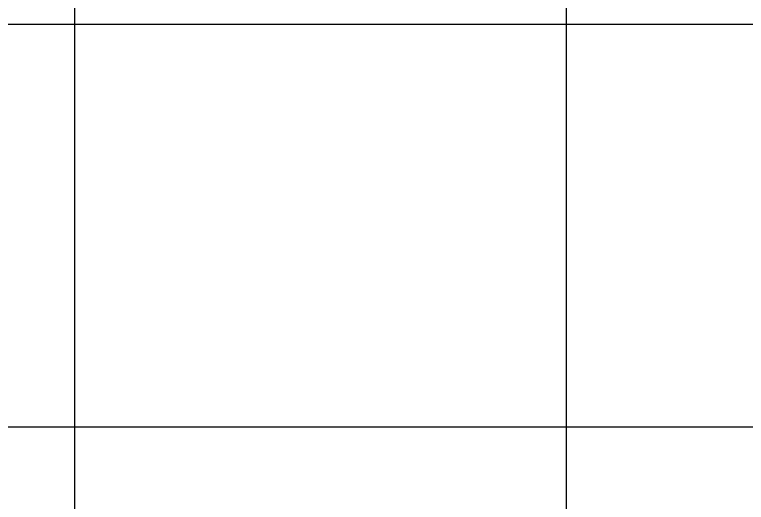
# Model space of a CAD drawing. Header units: millimetres. Extents: x 2198.5 to 2287.8, y 1208.8 to 1298.1.
# Drawn here: x 2238.37 to 2243.37, y 1291.24 to 1294.58 of the extents above; entities that cross this region are included whole.
import ezdxf

# ---------------------------------------------------------------- set-up
doc = ezdxf.new("R2010")
doc.units = ezdxf.units.MM
doc.layers.add('2', color=7, linetype='Continuous')

msp = doc.modelspace()

# ---------------------------------------------------------------- linework, layer by layer
at = {"layer": '2', "color": 4}
for p, q in [((2238.7827, 1267.7813), (2238.7827, 1297.8532)), ((2238.7827, 1267.7813), (2238.7827, 1297.8532)), ((2242.1427, 1267.7813), (2242.1427, 1297.8532)), ((2242.1427, 1267.7813), (2242.1427, 1297.8532)), ((2235.4227, 1294.5119), (2238.7827, 1294.5119)), ((2238.7827, 1294.5119), (2242.1427, 1294.5119)), ((2242.1427, 1294.5119), (2245.5027, 1294.5119)), ((2235.4227, 1291.7601), (2238.7827, 1291.7601)), ((2238.7827, 1291.7601), (2242.1427, 1291.7601)), ((2242.1427, 1291.7601), (2245.5027, 1291.7601))]:
    msp.add_line(p, q, dxfattribs=at)

doc.saveas('drawing.dxf')
